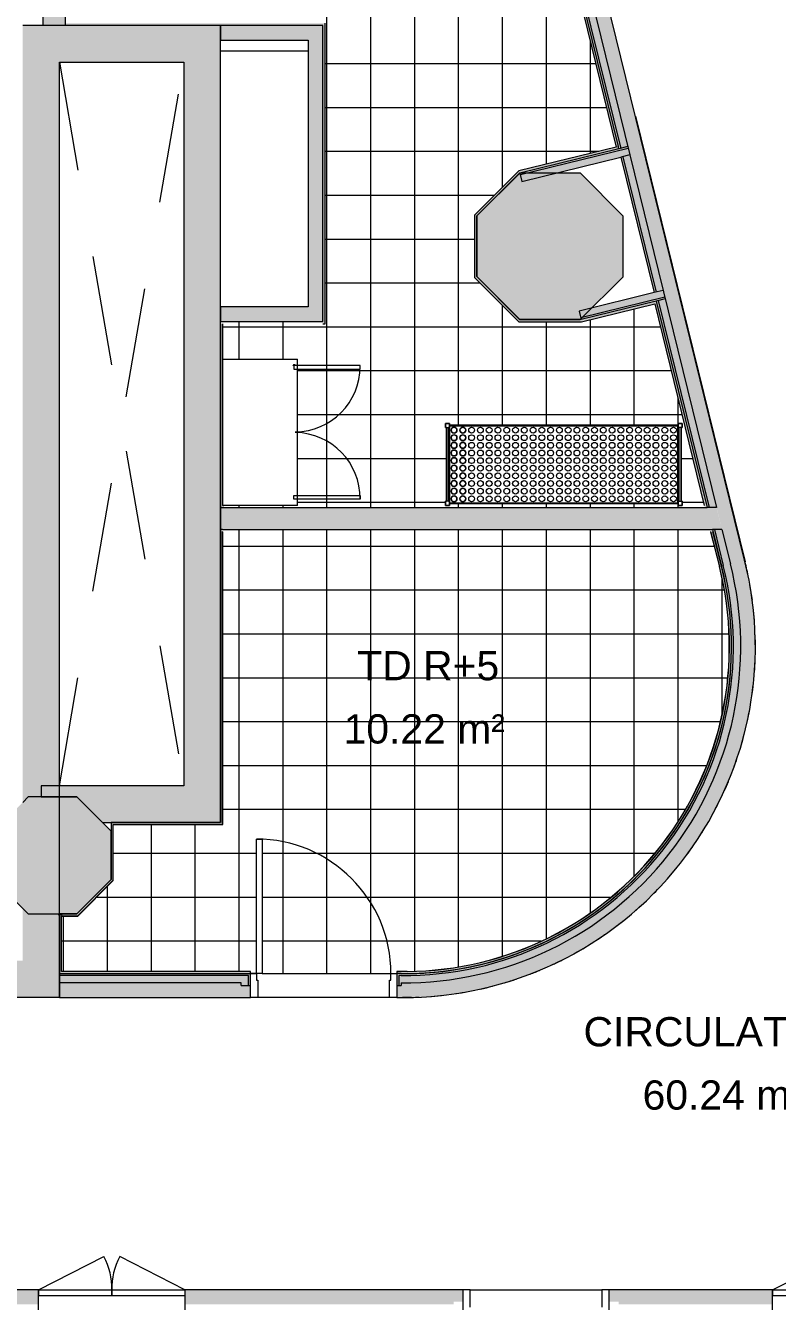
# Model space of a CAD drawing. Header units: metres. Extents: x -227.9 to -141.2, y 39.1 to 90.3.
# Drawn here: x -161.66 to -156.52, y 50.03 to 58.76 of the extents above; entities that cross this region are included whole.
import ezdxf

# ---------------------------------------------------------------- set-up
doc = ezdxf.new("R2010")
doc.units = ezdxf.units.M
doc.linetypes.add('DASHEDX2', pattern=[38.1, 25.4, -12.7])
doc.linetypes.add('JIS_02_0.7', pattern=[1.35, 0.75, -0.6])
for name, color, linetype, lineweight in [('A-AREA-IDEN', 7, 'Continuous', 9), ('A-DOOR', 7, 'Continuous', 5), ('A-FLOR', 7, 'Continuous', 5), ('A-FLOR-PATT', 7, 'Continuous', 5), ('A-WALL', 7, 'Continuous', 5), ('A-WALL-PATT', 7, 'Continuous', 13), ('I-WALL', 7, 'Continuous', 5), ('Q-SPCQ', 7, 'Continuous', 5), ('Q-SPCQ-HDLN', 7, 'DASHEDX2', 5)]:
    doc.layers.add(name, color=color, linetype=linetype, lineweight=lineweight)
doc.layers.add('A-DETL', color=94, linetype='Continuous', lineweight=5, true_color=0x00a600)
doc.layers.add('S-COLS', color=8, linetype='Continuous', lineweight=9, true_color=0x7f7f7f)
doc.styles.add('Arial_1', font='arial.ttf', dxfattribs={"height": 0.2})

msp = doc.modelspace()

# ---------------------------------------------------------------- hatches: boundary and pattern name
at = {"layer": 'A-WALL-PATT', "lineweight": 5, "true_color": 0xaaaaaa}
for points in [[(-161.6789, 52.3648), (-161.4289, 52.3648), (-161.4289, 58.7603), (-161.6789, 58.7603), (-161.6789, 52.6045)], [(-160.5774, 58.5103), (-160.5774, 58.7603), (-161.4289, 58.7603), (-161.4289, 58.5103), (-161.0491, 58.5103)], [(-160.3274, 53.3103), (-160.3274, 58.7603), (-160.5774, 58.7603), (-160.5774, 53.3103)], [(-160.3274, 53.2963), (-160.3134, 53.2963), (-160.3134, 55.3135), (-160.3274, 55.3135), (-160.3274, 53.3103)], [(-156.9173, 55.06), (-156.9038, 55.0634), (-156.9637, 55.2995), (-156.9779, 55.2985), (-156.9377, 55.1402)], [(-159.0516, 52.2764), (-158.8831, 52.2843), (-158.7157, 52.3049), (-158.5503, 52.338), (-158.3878, 52.3835), (-158.2293, 52.4411), (-158.0756, 52.5105), (-157.9275, 52.5913), (-157.7859, 52.683), (-157.6516, 52.7851), (-157.5255, 52.897), (-157.4081, 53.0182), (-157.3001, 53.1478), (-157.2023, 53.2852), (-157.1151, 53.4296), (-157.039, 53.5801), (-156.9744, 53.736), (-156.9218, 53.8962), (-156.8815, 54.06), (-156.8535, 54.2263), (-156.8382, 54.3943), (-156.8356, 54.563), (-156.8457, 54.7314), (-156.8685, 54.8985), (-156.9038, 55.0634), (-156.9173, 55.06), (-156.8823, 54.8961), (-156.8596, 54.73), (-156.8496, 54.5627), (-156.8522, 54.3951), (-156.8674, 54.2282), (-156.8952, 54.0628), (-156.9377, 53.8927), (-156.9876, 53.7408), (-157.0517, 53.586), (-157.1273, 53.4364), (-157.214, 53.2929), (-157.3112, 53.1564), (-157.4185, 53.0276), (-157.5351, 52.9072), (-157.6605, 52.7959), (-157.7939, 52.6945), (-157.9346, 52.6033), (-158.0817, 52.5231), (-158.2345, 52.4541), (-158.3921, 52.3969), (-158.5535, 52.3516), (-158.7178, 52.3187), (-158.8842, 52.2983), (-159.0516, 52.2904), (-159.0516, 52.2839)], [(-161.1351, 53.3103), (-160.5774, 53.3103), (-160.5774, 53.5603), (-161.5539, 53.5603), (-161.5539, 53.4849), (-161.3095, 53.4849)], [(-161.0754, 52.9191), (-161.0614, 52.9331), (-161.0613, 53.2963), (-161.0753, 53.2953), (-161.0753, 53.1404)], [(-160.3274, 53.2963), (-160.3274, 53.3103), (-161.0753, 53.3103), (-161.0753, 53.2963), (-161.0491, 53.2963)], [(-161.304, 52.6709), (-161.0614, 52.9133), (-161.0614, 52.9331), (-161.3238, 52.6709)], [(-161.3238, 52.6709), (-161.3098, 52.6849), (-161.4289, 52.6849), (-161.4289, 52.6709), (-161.4149, 52.6709)], [(-161.4149, 52.2764), (-161.4149, 52.6709), (-161.4289, 52.6699), (-161.4289, 52.2764)], [(-169.8391, 52.1146), (-161.4289, 52.1148), (-161.4289, 52.3648), (-169.8391, 52.3646)]]:
    msp.add_hatch(color=253, dxfattribs=at).paths.add_polyline_path(points)
h = msp.add_hatch(color=253, dxfattribs=at)
h.paths.add_polyline_path([(-159.1226, 52.2764), (-159.0516, 52.2764), (-159.0516, 52.2904), (-159.1216, 52.2904), (-159.1226, 52.2839)])
h.paths.add_polyline_path([(-160.1226, 52.2764), (-160.1236, 52.2904), (-161.4149, 52.2904), (-161.4139, 52.2764), (-160.2268, 52.2764)])
at = {"layer": 'I-WALL', "true_color": 0xaaaaaa}
h = msp.add_hatch(color=253, dxfattribs=at)
h.paths.add_polyline_path([(-161.5391, 58.7603), (-161.3891, 58.7603), (-161.3891, 58.8203), (-161.5391, 58.8203)])
h.paths.add_polyline_path([(-161.3891, 59.9203), (-161.3891, 61.3135), (-161.5391, 61.3135), (-161.5391, 59.9203), (-161.4641, 59.9203)])
h = msp.add_hatch(color=253, dxfattribs=at)
h.paths.add_polyline_path([(-157.6233, 57.9291), (-157.6088, 57.9326), (-157.8889, 59.0725), (-157.9034, 59.069), (-157.76, 58.4851)])
h.paths.add_polyline_path([(-158.1635, 60.1275), (-158.149, 60.1311), (-158.3671, 61.0188), (-158.3817, 61.0153), (-158.1711, 60.1584)])
h = msp.add_hatch(color=253, dxfattribs=at)
h.paths.add_polyline_path([(-156.9038, 55.0634), (-156.8912, 55.0666), (-156.9518, 55.3135), (-156.9652, 55.3135), (-156.9377, 55.2015)])
h.paths.add_polyline_path([(-156.9887, 55.4635), (-157.3365, 56.8792), (-157.3492, 56.8761), (-157.0021, 55.4635)])
h.paths.add_polyline_path([(-157.3632, 56.9334), (-157.3506, 56.9365), (-157.5782, 57.8628), (-157.5909, 57.8597), (-157.4845, 57.4269)])
h.paths.add_polyline_path([(-157.6049, 57.917), (-157.5923, 57.9201), (-157.8839, 59.1067), (-157.8174, 59.1231), (-157.8205, 59.1357), (-157.8996, 59.1162), (-157.6088, 57.9326)])
h.paths.add_polyline_path([(-158.1382, 60.0874), (-158.0591, 60.1068), (-158.0622, 60.1194), (-158.1287, 60.1031), (-158.3545, 61.0219), (-158.3671, 61.0188), (-158.1428, 60.1059)])
h = msp.add_hatch(color=253, dxfattribs=at)
h.paths.add_polyline_path([(-156.8912, 55.0666), (-156.8427, 55.0787), (-156.9003, 55.3135), (-156.9518, 55.3135), (-156.9377, 55.256)])
h.paths.add_polyline_path([(-156.9887, 55.4635), (-156.9372, 55.4635), (-157.2882, 56.8911), (-157.3365, 56.8792), (-157.0761, 55.8194)])
h.paths.add_polyline_path([(-157.3506, 56.9365), (-157.3021, 56.9484), (-157.5297, 57.8748), (-157.5782, 57.8628), (-157.4711, 57.4269)])
h.paths.add_polyline_path([(-157.5923, 57.9201), (-157.5438, 57.9321), (-157.8234, 59.0701), (-157.8054, 59.0745), (-157.8174, 59.1231), (-157.8839, 59.1067), (-157.7344, 58.4985)])
h.paths.add_polyline_path([(-158.1287, 60.1031), (-158.0622, 60.1194), (-158.0741, 60.168), (-158.0921, 60.1636), (-158.3059, 61.0339), (-158.3545, 61.0219), (-158.1294, 60.1059)])
h = msp.add_hatch(color=253, dxfattribs=at)
h.paths.add_polyline_path([(-156.8427, 55.0787), (-156.7456, 55.1029), (-157.7413, 59.1551), (-157.8205, 59.1357), (-157.8054, 59.0745), (-157.8234, 59.0701), (-156.893, 55.2836)])
h.paths.add_polyline_path([(-158.0591, 60.1068), (-157.9799, 60.1263), (-158.2088, 61.0577), (-158.3059, 61.0339), (-158.0921, 60.1636), (-158.0741, 60.168), (-158.0622, 60.1194)])
for points in [[(-159.6124, 58.7603), (-159.6124, 58.7753), (-161.3891, 58.7753), (-161.3891, 58.7603), (-159.6274, 58.7603)], [(-159.7274, 58.6603), (-159.6274, 58.6603), (-159.6274, 58.7603), (-160.3274, 58.7603), (-160.3274, 58.6603)], [(-159.6124, 56.7211), (-159.6124, 58.7603), (-159.6274, 58.7603), (-159.6274, 56.7211)], [(-159.6274, 56.7361), (-159.6274, 58.6603), (-159.7274, 58.6603), (-159.7274, 56.7361)], [(-158.2818, 57.7518), (-157.6052, 57.9181), (-157.6088, 57.9326), (-158.2613, 57.7723)], [(-158.2784, 57.7382), (-157.5407, 57.9194), (-157.5438, 57.9321), (-158.2815, 57.7508)], [(-158.2674, 57.6935), (-157.5297, 57.8748), (-157.5407, 57.9194), (-158.2784, 57.7382)], [(-158.576, 57.4576), (-158.2613, 57.7723), (-158.2895, 57.7654), (-158.576, 57.4788)], [(-158.576, 57.043), (-158.576, 57.4788), (-158.591, 57.4638), (-158.591, 57.058), (-158.5823, 57.0493)], [(-158.2828, 56.7499), (-158.591, 57.058), (-158.591, 57.0368), (-158.304, 56.7499)], [(-157.8659, 56.7625), (-157.2911, 56.9037), (-157.3021, 56.9484), (-157.8769, 56.8072)], [(-157.8628, 56.7499), (-157.288, 56.8911), (-157.2911, 56.9037), (-157.8659, 56.7625)], [(-159.7274, 56.7361), (-159.7274, 56.8361), (-160.3274, 56.8361), (-160.3274, 56.7361), (-159.8157, 56.7361)], [(-157.861, 56.7349), (-157.3602, 56.8579), (-157.3637, 56.8725), (-157.8628, 56.7499)], [(-157.0175, 55.4635), (-157.0021, 55.4635), (-157.3492, 56.8761), (-157.3637, 56.8725), (-157.0212, 55.4785)], [(-160.3274, 55.4635), (-160.3124, 55.4635), (-160.3124, 56.7211), (-160.3274, 56.7211), (-160.3274, 55.4785)], [(-157.861, 56.7349), (-157.8628, 56.7499), (-158.304, 56.7499), (-158.289, 56.7349)], [(-157.76, 55.3135), (-156.9003, 55.3135), (-156.9377, 55.4635), (-160.3274, 55.4635), (-160.3274, 55.3135), (-158.5823, 55.3135)], [(-159.0931, 52.1134), (-158.9245, 52.1179), (-158.7566, 52.1341), (-158.5823, 52.1641), (-158.4263, 52.2018), (-158.2655, 52.2529), (-158.1087, 52.3151), (-157.9567, 52.3882), (-157.8102, 52.4718), (-157.6699, 52.5655), (-157.5366, 52.6688), (-157.4108, 52.7812), (-157.2932, 52.9021), (-157.1844, 53.0311), (-157.085, 53.1673), (-156.9954, 53.3102), (-156.916, 53.4591), (-156.8473, 53.6131), (-156.7895, 53.7716), (-156.7431, 53.9338), (-156.7081, 54.0988), (-156.6848, 54.2659), (-156.6734, 54.4342), (-156.6737, 54.6028), (-156.6859, 54.7711), (-156.71, 54.9381), (-156.7456, 55.1029), (-156.8427, 55.0787), (-156.8073, 54.9143), (-156.784, 54.7478), (-156.773, 54.58), (-156.7743, 54.4118), (-156.7878, 54.2442), (-156.8136, 54.0781), (-156.8514, 53.9142), (-156.9011, 53.7536), (-156.9624, 53.597), (-157.035, 53.4453), (-157.1185, 53.2994), (-157.2124, 53.1599), (-157.3163, 53.0276), (-157.4295, 52.9033), (-157.5515, 52.7876), (-157.6816, 52.6811), (-157.8192, 52.5844), (-157.9635, 52.4981), (-158.1137, 52.4225), (-158.269, 52.358), (-158.4286, 52.3051), (-158.5917, 52.264), (-158.7573, 52.235), (-158.9246, 52.218), (-159.0927, 52.2134), (-159.0928, 52.1949)], [(-159.0927, 52.2134), (-158.9246, 52.218), (-158.7573, 52.235), (-158.5823, 52.2664), (-158.4286, 52.3051), (-158.269, 52.358), (-158.1137, 52.4225), (-157.9635, 52.4981), (-157.8192, 52.5844), (-157.6816, 52.6811), (-157.5515, 52.7876), (-157.4295, 52.9033), (-157.3163, 53.0276), (-157.2124, 53.1599), (-157.1185, 53.2994), (-157.035, 53.4453), (-156.9624, 53.597), (-156.9011, 53.7536), (-156.8514, 53.9142), (-156.8136, 54.0781), (-156.7878, 54.2442), (-156.7743, 54.4118), (-156.773, 54.58), (-156.784, 54.7478), (-156.8073, 54.9143), (-156.8427, 55.0787), (-156.8912, 55.0666), (-156.8566, 54.9058), (-156.8338, 54.7428), (-156.823, 54.5787), (-156.8242, 54.4142), (-156.8375, 54.2502), (-156.8627, 54.0876), (-156.8997, 53.9273), (-156.9483, 53.7702), (-157.0083, 53.617), (-157.0793, 53.4686), (-157.161, 53.3258), (-157.2528, 53.1893), (-157.3544, 53.0599), (-157.4652, 52.9383), (-157.5846, 52.8251), (-157.7119, 52.7209), (-157.8465, 52.6263), (-157.9877, 52.5418), (-158.1346, 52.4679), (-158.2866, 52.4048), (-158.4428, 52.3531), (-158.6023, 52.3129), (-158.7643, 52.2845), (-158.928, 52.2679), (-159.0925, 52.2634)], [(-159.0925, 52.2634), (-158.928, 52.2679), (-158.7643, 52.2845), (-158.6023, 52.3129), (-158.4428, 52.3531), (-158.2866, 52.4048), (-158.1346, 52.4679), (-157.9877, 52.5418), (-157.8465, 52.6263), (-157.7119, 52.7209), (-157.5846, 52.8251), (-157.4652, 52.9383), (-157.3488, 53.067), (-157.2528, 53.1893), (-157.161, 53.3258), (-157.0793, 53.4686), (-157.0083, 53.617), (-156.9483, 53.7702), (-156.8997, 53.9273), (-156.8627, 54.0876), (-156.8375, 54.2502), (-156.8242, 54.4142), (-156.823, 54.5787), (-156.8345, 54.7478), (-156.8566, 54.9058), (-156.8912, 55.0666), (-156.9038, 55.0634), (-156.8694, 54.9035), (-156.8467, 54.7415), (-156.836, 54.5783), (-156.8372, 54.4148), (-156.8504, 54.2517), (-156.8754, 54.0901), (-156.9122, 53.9307), (-156.9606, 53.7745), (-157.0202, 53.6222), (-157.0908, 53.4746), (-157.172, 53.3326), (-157.2633, 53.1969), (-157.3644, 53.0683), (-157.4745, 52.9474), (-157.5932, 52.8348), (-157.7198, 52.7313), (-157.8536, 52.6372), (-157.994, 52.5532), (-158.1401, 52.4797), (-158.2912, 52.417), (-158.4464, 52.3656), (-158.605, 52.3256), (-158.7662, 52.2973), (-158.9289, 52.2809), (-159.0924, 52.2764)], [(-156.9183, 55.0598), (-156.9173, 55.06), (-156.9377, 55.1362)], [(-159.0516, 52.2904), (-158.8842, 52.2983), (-158.7178, 52.3187), (-158.5535, 52.3516), (-158.3921, 52.3969), (-158.2345, 52.4541), (-158.0817, 52.5231), (-157.9327, 52.6045), (-157.7939, 52.6945), (-157.6605, 52.7959), (-157.5351, 52.9072), (-157.4185, 53.0276), (-157.3112, 53.1564), (-157.214, 53.2929), (-157.1273, 53.4364), (-157.0517, 53.586), (-156.9876, 53.7408), (-156.9353, 53.9001), (-156.8952, 54.0628), (-156.8674, 54.2282), (-156.8522, 54.3951), (-156.8496, 54.5627), (-156.8596, 54.73), (-156.8823, 54.8961), (-156.8833, 54.8959), (-156.8606, 54.7299), (-156.8506, 54.5627), (-156.8532, 54.3951), (-156.8684, 54.2283), (-156.8961, 54.0631), (-156.9377, 53.8959), (-156.9885, 53.7412), (-157.0526, 53.5864), (-157.1282, 53.4369), (-157.2148, 53.2935), (-157.312, 53.157), (-157.4192, 53.0282), (-157.5358, 52.9079), (-157.6611, 52.7967), (-157.7945, 52.6953), (-157.9351, 52.6042), (-158.0822, 52.524), (-158.2349, 52.455), (-158.3924, 52.3978), (-158.5537, 52.3526), (-158.718, 52.3197), (-158.8843, 52.2993), (-159.0516, 52.2914)], [(-161.0614, 52.9133), (-161.0604, 52.9143), (-161.0614, 52.9331)], [(-161.305, 52.6699), (-161.304, 52.6709), (-161.3248, 52.6699)], [(-161.4149, 52.2904), (-161.4139, 52.2914), (-161.4149, 52.6045)]]:
    msp.add_hatch(color=253, dxfattribs=at).paths.add_polyline_path(points)
h = msp.add_hatch(color=253, dxfattribs=at)
h.paths.add_polyline_path([(-159.1096, 52.1949), (-159.1096, 52.2634), (-159.0925, 52.2634), (-159.0924, 52.2764), (-159.1226, 52.2764), (-159.1226, 52.1949)])
h.paths.add_polyline_path([(-160.1356, 52.1949), (-160.1226, 52.1949), (-160.1226, 52.2764), (-161.4288, 52.2764), (-161.4288, 52.2634), (-160.1356, 52.2634), (-160.1356, 52.2325)])
h = msp.add_hatch(color=253, dxfattribs=at)
h.paths.add_polyline_path([(-159.1226, 52.2839), (-159.1216, 52.2839), (-159.1216, 52.2904), (-159.1226, 52.2914)])
h.paths.add_polyline_path([(-160.1236, 52.2839), (-160.1226, 52.2839), (-160.1226, 52.2914), (-160.1236, 52.2904)])
h = msp.add_hatch(color=253, dxfattribs=at)
h.paths.add_polyline_path([(-159.0928, 52.1949), (-159.0925, 52.2634), (-159.1096, 52.2634), (-159.1096, 52.1949)])
h.paths.add_polyline_path([(-160.1356, 52.1949), (-160.1356, 52.2634), (-161.4288, 52.2634), (-161.4288, 52.2134), (-160.1856, 52.2134), (-160.1856, 52.1949)])
h = msp.add_hatch(color=253, dxfattribs=at)
h.paths.add_polyline_path([(-160.1226, 52.1134), (-160.1226, 52.1949), (-160.1856, 52.1949), (-160.1856, 52.2134), (-161.4288, 52.2134), (-161.4288, 52.1134), (-160.2268, 52.1134)])
h.paths.add_polyline_path([(-159.0931, 52.1134), (-159.0928, 52.1949), (-159.1226, 52.1949), (-159.1226, 52.1134)])
h = msp.add_hatch(color=253, dxfattribs=at)
h.paths.add_polyline_path([(-153.9116, 50.0135), (-153.9116, 50.1135), (-154.0126, 50.1135), (-154.0126, 50.032), (-153.9496, 50.032), (-153.9496, 50.0135)])
h.paths.add_polyline_path([(-155.5541, 50.0135), (-155.0756, 50.0135), (-155.0756, 50.032), (-155.0126, 50.032), (-155.0126, 50.1135), (-155.5541, 50.1135), (-155.5541, 50.032)])
h.paths.add_polyline_path([(-158.7335, 50.0135), (-158.7335, 50.032), (-158.6705, 50.032), (-158.6705, 50.1135), (-160.5703, 50.1135), (-160.5703, 50.0135), (-158.8325, 50.0135)])
h.paths.add_polyline_path([(-157.6075, 50.0135), (-156.5541, 50.0135), (-156.5541, 50.1135), (-157.6705, 50.1135), (-157.6705, 50.032), (-157.6075, 50.032)])
h.paths.add_polyline_path([(-162.6937, 50.0135), (-161.5703, 50.0135), (-161.5703, 50.1135), (-167.2986, 50.1135), (-167.2986, 50.032), (-167.2356, 50.032), (-167.2356, 50.0135), (-162.9703, 50.0135)])
h.paths.add_polyline_path([(-168.3616, 50.0135), (-168.3616, 50.032), (-168.2986, 50.032), (-168.2986, 50.1135), (-169.8891, 50.1135), (-169.8891, 50.0135), (-168.4125, 50.0135)])
at = {"layer": 'S-COLS', "lineweight": 5, "true_color": 0x808080}
h = msp.add_hatch(color=8, dxfattribs=at)
h.paths.add_polyline_path([(-157.8695, 56.7499), (-157.576, 57.0421), (-157.5751, 57.4563), (-157.8673, 57.7499), (-158.2815, 57.7508), (-158.5751, 57.4586), (-158.576, 57.0443), (-158.2838, 56.7508)])
h.paths.add_polyline_path([(-157.9107, 56.85), (-158.2421, 56.8507), (-158.4759, 57.0855), (-158.4751, 57.4169), (-158.2403, 57.6507), (-157.9089, 57.65), (-157.6751, 57.4151), (-157.6759, 57.0837), (-157.8695, 56.8911)])
for points in [[(-157.9107, 56.85), (-157.6759, 57.0837), (-157.6751, 57.4151), (-157.9089, 57.65), (-158.2403, 57.6507), (-158.4751, 57.4169), (-158.4759, 57.0855), (-158.2421, 56.8507)], [(-161.3098, 52.6849), (-161.0754, 52.9191), (-161.0753, 53.2505), (-161.3095, 53.4849), (-161.6409, 53.485), (-161.8753, 53.2507), (-161.8754, 52.9194), (-161.6412, 52.685), (-161.4603, 52.6849)]]:
    msp.add_hatch(color=8, dxfattribs=at).paths.add_polyline_path(points)

# ---------------------------------------------------------------- linework, layer by layer
at = {"layer": 'A-DETL', "color": 7, "linetype": 'JIS_02_0.7'}
for p, q in [((-161.4289, 53.5603), (-160.5774, 58.5103)), ((-161.4289, 58.5103), (-160.5774, 53.5603)), ((-161.4378, 52.6799), (-161.4105, 52.6799))]:
    msp.add_line(p, q, dxfattribs=at)
at = {"layer": 'A-DOOR'}
for p, q in [((-160.0826, 53.1964), (-160.0426, 53.1964)), ((-160.0826, 52.2764), (-160.0826, 53.1964)), ((-160.0426, 53.1964), (-160.0426, 52.2764)), ((-160.0426, 52.2764), (-160.0826, 52.2764))]:
    msp.add_line(p, q, dxfattribs=at)
at = {"layer": 'A-DOOR', "lineweight": 9}
msp.add_line((-160.0426, 52.2764), (-160.1226, 52.2764), dxfattribs=at)
at = {"layer": 'A-DOOR', "color": 9, "true_color": 0xc0c0c0}
for p, q in [((-160.1226, 52.1134), (-160.1226, 52.2764)), ((-160.1226, 52.2764), (-160.0826, 52.2764)), ((-160.0826, 52.2764), (-160.0826, 52.2325)), ((-159.1626, 52.2764), (-159.1226, 52.2764)), ((-159.1626, 52.2325), (-159.1626, 52.2764)), ((-159.1226, 52.2764), (-159.1226, 52.1134)), ((-160.0826, 52.2325), (-160.0726, 52.2325)), ((-160.0726, 52.2325), (-160.0726, 52.1134)), ((-159.1726, 52.2325), (-159.1626, 52.2325)), ((-159.1726, 52.1134), (-159.1726, 52.2325)), ((-160.0726, 52.1134), (-160.1226, 52.1134)), ((-159.1226, 52.1134), (-159.1726, 52.1134)), ((-161.5703, 50.1135), (-161.1248, 50.3405)), ((-160.5703, 50.1135), (-161.0158, 50.3405)), ((-156.5541, 50.1135), (-156.1086, 50.3405)), ((-158.6205, 50.1135), (-158.6705, 50.1135)), ((-158.6705, 50.1135), (-158.6705, 49.9505)), ((-158.6205, 49.9944), (-158.6205, 50.1135)), ((-157.6705, 50.1135), (-157.7205, 50.1135)), ((-157.7205, 50.1135), (-157.7205, 49.9944)), ((-157.6705, 49.9505), (-157.6705, 50.1135))]:
    msp.add_line(p, q, dxfattribs=at)
at = {"layer": 'A-DOOR', "color": 9, "lineweight": 9, "true_color": 0xc0c0c0}
for p, q in [((-161.5683, 50.1135), (-161.0713, 50.1135)), ((-161.5683, 50.0735), (-161.5683, 50.1135)), ((-161.0713, 50.1135), (-161.0713, 50.0735)), ((-161.0693, 50.1135), (-160.5723, 50.1135)), ((-161.0693, 50.0735), (-161.0693, 50.1135)), ((-160.5723, 50.1135), (-160.5723, 50.0735)), ((-156.5521, 50.1135), (-156.0551, 50.1135)), ((-156.5521, 50.0735), (-156.5521, 50.1135)), ((-161.0713, 50.0735), (-161.5683, 50.0735)), ((-160.5723, 50.0735), (-161.0693, 50.0735)), ((-156.0551, 50.0735), (-156.5521, 50.0735))]:
    msp.add_line(p, q, dxfattribs=at)
at = {"layer": 'A-DOOR'}
msp.add_arc((-160.0826, 52.2764), 0.92, 0, 90, dxfattribs=at)
at = {"layer": 'A-DOOR', "color": 9, "true_color": 0xc0c0c0}
for centre, start, end in [((-161.5247, 50.1245), 358.62051, 28.37949), ((-160.6159, 50.1245), 151.62051, 181.37949)]:
    msp.add_arc(centre, 0.4546, start, end, dxfattribs=at)
at = {"layer": 'A-FLOR', "lineweight": 9}
msp.add_line((-160.3274, 58.5861), (-159.7274, 58.5861), dxfattribs=at)
at = {"layer": 'A-FLOR'}
for p, q in [((-157.4921, 58.1407), (-156.7427, 55.0922)), ((-160.3124, 55.4636), (-157.0176, 55.4636)), ((-161.4288, 52.1137), (-169.7891, 52.1137)), ((-159.1726, 52.1137), (-160.0727, 52.1137)), ((-159.0218, 52.1137), (-159.0833, 52.1137))]:
    msp.add_line(p, q, dxfattribs=at)
for centre, radius, start, end in [((-159.0728, 54.514), 2.4009, 11.29375, 13.93579), ((-159.0728, 54.514), 2.4009, 7.58046, 10.07557), ((-159.0728, 54.514), 2.4009, 3.73979, 5.98622), ((-159.0728, 54.514), 2.4009, 359.82511, 1.89746), ((-159.0728, 54.514), 2.4009, 355.86339, 357.80942), ((-159.0728, 54.514), 2.4009, 351.86973, 353.72227), ((-159.0728, 54.514), 2.4009, 347.85326, 349.63616), ((-159.0728, 54.514), 2.4009, 343.81987, 345.55126), ((-159.0728, 54.514), 2.4009, 339.77351, 341.46773), ((-159.0728, 54.514), 2.4009, 335.71697, 337.38575), ((-159.0728, 54.514), 2.4009, 331.65226, 333.3055), ((-159.0728, 54.514), 2.4009, 327.5809, 329.22719), ((-159.0728, 54.514), 2.4009, 323.50406, 325.151), ((-159.0728, 54.514), 2.4009, 319.42266, 321.07715), ((-159.0728, 54.514), 2.4009, 315.33743, 317.00587), ((-159.0728, 54.514), 2.4009, 311.24899, 312.93738), ((-159.0728, 54.514), 2.4009, 307.15785, 308.87193), ((-159.0728, 54.514), 2.4009, 303.06445, 304.80981), ((-159.071, 54.5125), 2.2361, 294.06652, 294.64139), ((-159.0728, 54.514), 2.4009, 298.96917, 300.75129), ((-159.071, 54.5125), 2.2361, 285.04522, 286.31024), ((-159.071, 54.5125), 2.2361, 289.55374, 290.47467), ((-159.0728, 54.514), 2.4009, 294.87235, 296.69669), ((-159.071, 54.5125), 2.2361, 272.16732, 273.82975), ((-159.071, 54.5125), 2.2361, 276.32141, 277.98788), ((-159.071, 54.5125), 2.2361, 280.5418, 282.148), ((-159.0728, 54.514), 2.4009, 290.77427, 292.64636), ((-159.0728, 54.514), 2.4009, 282.57539, 284.56007), ((-159.0728, 54.514), 2.4009, 286.6752, 288.60067), ((-159.0728, 54.514), 2.4009, 271.21774, 272.47391), ((-159.0728, 54.514), 2.4009, 274.37439, 276.49609), ((-159.0728, 54.514), 2.4009, 278.47505, 280.52503)]:
    msp.add_arc(centre, radius, start, end, dxfattribs=at)
at = {"layer": 'A-FLOR-PATT', "color": 9, "linetype": 'Continuous', "true_color": 0xc0c0c0}
for p, q in [((-159.6, 55.4636), (-159.6, 61.7419)), ((-159.3, 55.4636), (-159.3, 61.6551)), ((-158.7, 56.0235), (-158.7, 59.8669)), ((-158.4, 57.6548), (-158.4, 59.9407)), ((-158.1, 57.8119), (-158.1, 59.9412)), ((-159, 55.4636), (-159, 59.7932)), ((-157.8, 57.8856), (-157.8, 58.648)), ((-159.6124, 58.5), (-157.7636, 58.5)), ((-159.6124, 58.2), (-157.6899, 58.2)), ((-159.6124, 57.9), (-157.7416, 57.9)), ((-159.6124, 57.6), (-158.4548, 57.6)), ((-159.6124, 57.3), (-158.591, 57.3)), ((-159.6124, 57), (-158.5542, 57)), ((-158.4, 56.0235), (-158.4, 56.8458)), ((-157.5, 56.0235), (-157.5, 56.8237)), ((-160.2, 56.4785), (-160.2, 56.7361)), ((-159.9, 56.4785), (-159.9, 56.7361)), ((-158.1, 56.0235), (-158.1, 56.7349)), ((-157.8, 56.0235), (-157.8, 56.7504)), ((-160.3124, 56.7), (-157.3213, 56.7)), ((-159.8019, 56.4), (-157.2476, 56.4)), ((-157.2, 56.0385), (-157.2, 56.2061)), ((-159.8019, 56.1), (-157.1739, 56.1)), ((-157.2, 55.507), (-157.2, 56.01)), ((-159.8019, 55.8), (-158.7837, 55.8)), ((-158.7687, 55.8), (-158.7625, 55.8)), ((-157.201, 55.8), (-157.1942, 55.8)), ((-157.1792, 55.8), (-157.1002, 55.8)), ((-159.8019, 55.5), (-158.79, 55.5)), ((-157.201, 55.5), (-157.2005, 55.5)), ((-157.173, 55.5), (-157.0265, 55.5)), ((-160.2, 55.4636), (-160.2, 55.4785)), ((-159.9, 55.4636), (-159.9, 55.4785)), ((-158.7, 55.4636), (-158.7, 55.4935)), ((-158.4, 55.4636), (-158.4, 55.4935)), ((-158.1, 55.4636), (-158.1, 55.4935)), ((-157.8, 55.4636), (-157.8, 55.4935)), ((-157.5, 55.4636), (-157.5, 55.4935)), ((-157.2, 55.4636), (-157.2, 55.4785)), ((-160.2, 52.2905), (-160.2, 55.3128)), ((-159.9, 52.2764), (-159.9, 55.3129)), ((-159.6, 52.2764), (-159.6, 55.3129)), ((-159.3, 52.2764), (-159.3, 55.313)), ((-159, 52.2938), (-159, 55.3131)), ((-158.7, 52.3233), (-158.7, 55.3131)), ((-158.4, 52.3957), (-158.4, 55.3132)), ((-158.1, 52.516), (-158.1, 55.3133)), ((-157.8, 52.6918), (-157.8, 55.3133)), ((-157.5, 52.9449), (-157.5, 55.3134)), ((-157.2, 53.3182), (-157.2, 55.3135)), ((-160.3134, 55.2), (-156.9533, 55.2)), ((-160.3134, 54.9), (-156.8846, 54.9)), ((-156.9, 54.0514), (-156.9, 54.9736)), ((-160.3134, 54.6), (-156.8531, 54.6)), ((-160.3134, 54.3), (-156.8619, 54.3)), ((-160.3134, 54), (-156.9123, 54)), ((-160.3134, 53.7), (-157.0063, 53.7)), ((-160.3134, 53.4), (-157.151, 53.4)), ((-160.8, 52.2909), (-160.8, 53.2953)), ((-160.5, 52.2907), (-160.5, 53.2953)), ((-161.0608, 53.1), (-160.0826, 53.1)), ((-160.0426, 53.1), (-157.3596, 53.1)), ((-157.5, 52.9233), (-157.5, 52.9233)), ((-161.174, 52.8), (-160.0826, 52.8)), ((-161.1, 52.2912), (-161.1, 52.8735)), ((-160.0426, 52.8), (-157.6583, 52.8)), ((-161.4, 52.2914), (-161.4, 52.6699)), ((-161.4139, 52.5), (-160.0826, 52.5)), ((-160.0426, 52.5), (-158.1353, 52.5))]:
    msp.add_line(p, q, dxfattribs=at)
at = {"layer": 'A-WALL'}
for p, q in [((-157.8839, 59.1067), (-157.5923, 57.9201)), ((-157.8889, 59.0725), (-157.6088, 57.9326)), ((-157.8234, 59.0701), (-156.9372, 55.4635)), ((-161.5391, 58.7603), (-161.5391, 58.8203)), ((-161.3891, 58.8203), (-161.3891, 58.7603)), ((-157.5407, 57.9194), (-158.2784, 57.7382)), ((-157.5438, 57.9321), (-157.6049, 57.917)), ((-157.5297, 57.8748), (-157.5909, 57.8597)), ((-157.5782, 57.8628), (-157.3506, 56.9365)), ((-157.8659, 56.7625), (-157.2911, 56.9037)), ((-157.3021, 56.9484), (-157.3632, 56.9334)), ((-157.288, 56.8911), (-157.3492, 56.8761)), ((-157.3492, 56.8761), (-157.0021, 55.4635)), ((-157.3365, 56.8792), (-156.9887, 55.4635)), ((-156.9372, 55.4635), (-157.0021, 55.4635)), ((-160.3134, 55.3135), (-160.3274, 55.3135)), ((-160.3134, 53.2953), (-160.3134, 55.2995)), ((-160.3124, 55.3135), (-160.2997, 55.3135)), ((-156.9781, 55.2995), (-156.9173, 55.06)), ((-156.9003, 55.3135), (-156.9652, 55.3135)), ((-156.9518, 55.3135), (-156.8912, 55.0666)), ((-156.9003, 55.3135), (-156.8427, 55.0787)), ((-161.0614, 52.9119), (-161.0613, 53.2963)), ((-161.0613, 53.2963), (-160.3124, 53.2963)), ((-161.305, 52.6699), (-161.0604, 52.9143)), ((-161.4149, 52.6709), (-161.3026, 52.6709)), ((-161.4149, 52.2904), (-161.4149, 52.6709)), ((-160.1236, 52.2904), (-161.4149, 52.2904)), ((-161.4139, 52.2764), (-160.1226, 52.2764)), ((-160.1236, 52.2839), (-160.1236, 52.2904)), ((-160.1236, 52.2839), (-160.1226, 52.2839)), ((-159.1226, 52.2839), (-159.1216, 52.2839)), ((-159.0924, 52.2764), (-159.1226, 52.2764)), ((-159.1216, 52.2904), (-159.1216, 52.2839)), ((-159.0516, 52.2904), (-159.1216, 52.2904)), ((-160.1356, 52.2634), (-161.4288, 52.2634)), ((-160.1856, 52.2134), (-161.4288, 52.2134)), ((-160.1856, 52.1949), (-160.1856, 52.2134)), ((-160.1856, 52.1949), (-160.1226, 52.1949)), ((-160.1356, 52.1949), (-160.1356, 52.2634)), ((-159.1226, 52.1949), (-159.0928, 52.1949)), ((-159.1096, 52.2634), (-159.1096, 52.1949)), ((-159.0925, 52.2634), (-159.1096, 52.2634)), ((-159.0927, 52.2134), (-159.0928, 52.1949))]:
    msp.add_line(p, q, dxfattribs=at)
at = {"layer": 'A-WALL', "lineweight": 15}
for p, q in [((-161.4289, 58.7603), (-161.6789, 58.7603)), ((-160.5774, 58.7603), (-161.4289, 58.7603)), ((-160.3274, 58.7603), (-160.5774, 58.7603)), ((-160.3274, 53.3103), (-160.3274, 58.7603)), ((-161.4289, 52.3648), (-161.4289, 58.5103)), ((-161.4289, 58.5103), (-160.5774, 58.5103)), ((-160.5774, 58.5103), (-160.5774, 53.5603)), ((-160.5774, 53.5603), (-161.5539, 53.5603)), ((-161.5539, 53.5603), (-161.5539, 53.4849)), ((-161.1351, 53.3103), (-160.5774, 53.3103)), ((-160.5774, 53.3103), (-160.3274, 53.3103)), ((-161.4289, 52.1148), (-161.4289, 52.3648)), ((-169.8391, 52.1146), (-161.4289, 52.1148))]:
    msp.add_line(p, q, dxfattribs=at)
at = {"layer": 'A-WALL', "lineweight": 9}
for p, q in [((-161.5539, 53.4849), (-161.3095, 53.4849)), ((-161.3095, 53.4849), (-161.1351, 53.3103))]:
    msp.add_line(p, q, dxfattribs=at)
at = {"layer": 'A-WALL'}
for radius, start, end in [(2.2999, 269.48439, 14.23264), (2.2499, 269.47864, 14.23741), (2.2229, 270.52454, 14.23855)]:
    msp.add_arc((-159.072, 54.5132), radius, start, end, dxfattribs=at)
at = {"layer": 'I-WALL', "lineweight": 13}
for p, q in [((-156.7456, 55.1029), (-157.7413, 59.1551)), ((-157.9034, 59.069), (-157.6233, 57.9291)), ((-159.6274, 58.7603), (-161.5391, 58.7603)), ((-160.3274, 58.7603), (-160.3274, 58.6603)), ((-159.6274, 56.7361), (-159.6274, 58.7603)), ((-159.6124, 56.7211), (-159.6124, 58.7753)), ((-160.3274, 58.6603), (-159.7274, 58.6603)), ((-159.7274, 58.6603), (-159.7274, 56.8361)), ((-157.6233, 57.9291), (-158.2895, 57.7654)), ((-158.2818, 57.7518), (-157.6052, 57.9181)), ((-157.6049, 57.917), (-158.2815, 57.7508)), ((-158.2674, 57.6935), (-157.5909, 57.8597)), ((-157.6049, 57.917), (-157.6088, 57.9326)), ((-157.5909, 57.8597), (-157.3632, 56.9334)), ((-158.2895, 57.7654), (-158.591, 57.4638)), ((-158.576, 57.4576), (-158.2818, 57.7518)), ((-158.2815, 57.7508), (-158.2674, 57.6935)), ((-158.591, 57.4638), (-158.591, 57.0368)), ((-158.576, 57.043), (-158.576, 57.4576)), ((-158.591, 57.0368), (-158.289, 56.7349)), ((-158.2828, 56.7499), (-158.576, 57.043)), ((-157.3632, 56.9334), (-157.8769, 56.8072)), ((-159.7274, 56.8361), (-160.3274, 56.8361)), ((-160.3274, 56.8361), (-160.3274, 56.7361)), ((-157.3492, 56.8761), (-157.8628, 56.7499)), ((-157.861, 56.7349), (-157.3602, 56.8579)), ((-157.3602, 56.8579), (-157.0212, 55.4785)), ((-160.3274, 56.7361), (-159.6274, 56.7361)), ((-160.3274, 56.7211), (-160.3274, 55.4635)), ((-160.3124, 56.4785), (-160.3124, 56.7211)), ((-159.6274, 56.7211), (-159.6124, 56.7211)), ((-158.289, 56.7349), (-157.861, 56.7349)), ((-157.8628, 56.7499), (-158.2828, 56.7499)), ((-157.8769, 56.8072), (-157.8628, 56.7499)), ((-160.3274, 55.4635), (-160.3274, 53.3103)), ((-160.3274, 55.4635), (-157.0021, 55.4635)), ((-160.3124, 53.2953), (-160.3124, 55.2985)), ((-160.2997, 55.3135), (-156.9652, 55.3135)), ((-156.9789, 55.2985), (-156.9183, 55.0598)), ((-156.9652, 55.3135), (-156.9038, 55.0634)), ((-156.9038, 55.0634), (-156.9634, 55.2985)), ((-161.0753, 53.3103), (-161.0754, 52.9191)), ((-160.3274, 53.3103), (-161.0753, 53.3103)), ((-161.0604, 52.9129), (-161.0603, 53.2953)), ((-161.0603, 53.2953), (-160.3124, 53.2953)), ((-161.0754, 52.9191), (-161.3098, 52.6849)), ((-161.3036, 52.6699), (-161.0604, 52.9129)), ((-161.3098, 52.6849), (-161.4289, 52.6849)), ((-161.4289, 52.6849), (-161.4289, 52.2764)), ((-161.4139, 52.6699), (-161.3036, 52.6699)), ((-161.4139, 52.2914), (-161.4139, 52.6699)), ((-161.4289, 52.2764), (-161.4139, 52.2764)), ((-161.4288, 52.2764), (-161.4288, 52.1134)), ((-160.1226, 52.2914), (-161.4139, 52.2914)), ((-160.1226, 52.2764), (-160.1226, 52.2914)), ((-159.0516, 52.2914), (-159.1226, 52.2914)), ((-159.1226, 52.2914), (-159.1226, 52.2764)), ((-159.0924, 52.2764), (-159.0516, 52.2764)), ((-161.4288, 52.1134), (-160.1226, 52.1134)), ((-159.1226, 52.1134), (-159.0931, 52.1134)), ((-161.5703, 50.1135), (-167.2986, 50.1135)), ((-161.5703, 49.9505), (-161.5703, 50.1135)), ((-158.6705, 50.1135), (-160.5703, 50.1135)), ((-160.5703, 50.1135), (-160.5703, 49.9505)), ((-156.5541, 50.1135), (-157.6705, 50.1135)), ((-156.5541, 49.9505), (-156.5541, 50.1135))]:
    msp.add_line(p, q, dxfattribs=at)
at = {"layer": 'I-WALL'}
for p, q in [((-160.0426, 52.2764), (-159.1626, 52.2764)), ((-159.1726, 52.1134), (-160.0726, 52.1134)), ((-161.5703, 50.1135), (-161.5683, 50.1135)), ((-161.0713, 50.1135), (-161.0693, 50.1135)), ((-160.5723, 50.1135), (-160.5703, 50.1135)), ((-158.6205, 50.1135), (-157.7205, 50.1135)), ((-156.5541, 50.1135), (-156.5521, 50.1135))]:
    msp.add_line(p, q, dxfattribs=at)
at = {"layer": 'I-WALL', "lineweight": 13}
for radius, start, end in [(2.3999, 269.49518, 14.2237), (2.2369, 269.47711, 14.23869), (2.2369, 270.52289, 14.23855), (2.2219, 270.52466, 14.23855)]:
    msp.add_arc((-159.072, 54.5132), radius, start, end, dxfattribs=at)
at = {"layer": 'Q-SPCQ', "color": 9, "lineweight": 9, "true_color": 0xc0c0c0}
for p, q in [((-160.3124, 56.4785), (-159.8019, 56.4785)), ((-160.3124, 55.4785), (-160.3124, 56.4785)), ((-159.8019, 55.4785), (-159.8019, 56.4785)), ((-158.79, 56.0385), (-158.7625, 56.0385)), ((-158.79, 56.01), (-158.79, 56.0385)), ((-158.7625, 56.0385), (-158.79, 56.0385)), ((-158.79, 56.0385), (-158.79, 56.01)), ((-158.7625, 56.0385), (-158.7625, 56.01)), ((-158.7625, 56.01), (-158.7625, 56.0385)), ((-157.201, 56.0235), (-158.7625, 56.0235)), ((-158.7625, 56.0235), (-157.201, 56.0235)), ((-158.762, 56.0285), (-157.201, 56.0285)), ((-158.762, 56.0235), (-158.762, 56.0285)), ((-158.762, 56.0285), (-157.201, 56.0285)), ((-158.762, 56.0235), (-158.762, 56.0285)), ((-158.762, 56.0285), (-157.201, 56.0285)), ((-158.762, 56.0235), (-158.762, 56.0285)), ((-158.762, 56.0285), (-157.201, 56.0285)), ((-158.762, 56.0235), (-158.762, 56.0285)), ((-157.201, 56.0285), (-157.201, 56.0235)), ((-157.201, 56.0285), (-157.201, 56.0235)), ((-157.201, 56.0285), (-157.201, 56.0235)), ((-157.201, 56.0285), (-157.201, 56.0235)), ((-157.201, 55.4935), (-157.201, 56.0235)), ((-157.201, 56.0235), (-157.201, 55.4935)), ((-157.173, 56.0385), (-157.2005, 56.0385)), ((-157.2005, 56.0385), (-157.2005, 56.01)), ((-157.2005, 56.01), (-157.2005, 56.0385)), ((-157.2005, 56.0385), (-157.173, 56.0385)), ((-157.173, 56.01), (-157.173, 56.0385)), ((-157.173, 56.0385), (-157.173, 56.01)), ((-158.7837, 56.01), (-158.79, 56.01)), ((-158.79, 56.01), (-158.7625, 56.01)), ((-158.7837, 55.507), (-158.7837, 56.01)), ((-158.7837, 56.01), (-158.7837, 55.507)), ((-158.7687, 56.01), (-158.7687, 55.507)), ((-158.7625, 56.01), (-158.7687, 56.01)), ((-158.7687, 55.507), (-158.7687, 56.01)), ((-158.7625, 56.01), (-158.7625, 55.507)), ((-158.7625, 55.507), (-158.7625, 56.01)), ((-157.2005, 56.01), (-157.1942, 56.01)), ((-157.173, 56.01), (-157.2005, 56.01)), ((-157.1942, 56.01), (-157.1942, 55.507)), ((-157.1942, 55.507), (-157.1942, 56.01)), ((-157.1792, 55.507), (-157.1792, 56.01)), ((-157.1792, 56.01), (-157.173, 56.01)), ((-157.1792, 56.01), (-157.1792, 55.507)), ((-158.79, 55.507), (-158.7837, 55.507)), ((-158.79, 55.4785), (-158.79, 55.507)), ((-158.7625, 55.507), (-158.79, 55.507)), ((-158.79, 55.507), (-158.79, 55.4785)), ((-158.7687, 55.507), (-158.7625, 55.507)), ((-158.7625, 55.507), (-158.7625, 55.4785)), ((-158.7625, 55.4785), (-158.7625, 55.507)), ((-157.1942, 55.507), (-157.2005, 55.507)), ((-157.2005, 55.507), (-157.2005, 55.4785)), ((-157.2005, 55.4785), (-157.2005, 55.507)), ((-157.2005, 55.507), (-157.173, 55.507)), ((-157.173, 55.507), (-157.1792, 55.507)), ((-157.173, 55.4785), (-157.173, 55.507)), ((-157.173, 55.507), (-157.173, 55.4785)), ((-159.8019, 55.4785), (-160.3124, 55.4785)), ((-158.7625, 55.4785), (-158.79, 55.4785)), ((-158.79, 55.4785), (-158.7625, 55.4785)), ((-158.7625, 55.4935), (-157.201, 55.4935)), ((-157.201, 55.4935), (-158.7625, 55.4935)), ((-158.762, 55.4885), (-158.762, 55.4935)), ((-158.762, 55.4885), (-158.762, 55.4935)), ((-158.762, 55.4885), (-158.762, 55.4935)), ((-158.762, 55.4885), (-158.762, 55.4935)), ((-157.201, 55.4885), (-158.762, 55.4885)), ((-157.201, 55.4885), (-158.762, 55.4885)), ((-157.201, 55.4885), (-158.762, 55.4885)), ((-157.201, 55.4885), (-158.762, 55.4885)), ((-157.201, 55.4935), (-157.201, 55.4885)), ((-157.201, 55.4935), (-157.201, 55.4885)), ((-157.201, 55.4935), (-157.201, 55.4885)), ((-157.201, 55.4935), (-157.201, 55.4885)), ((-157.2005, 55.4785), (-157.173, 55.4785)), ((-157.173, 55.4785), (-157.2005, 55.4785))]:
    msp.add_line(p, q, dxfattribs=at)
for centre in [(-158.7315, 55.9935), (-158.7315, 55.9413), (-158.6715, 55.9935), (-158.6715, 55.9413), (-158.6115, 55.9935), (-158.6115, 55.9413), (-158.5515, 55.9935), (-158.5515, 55.9413), (-158.4915, 55.9935), (-158.4915, 55.9413), (-158.4315, 55.9935), (-158.4315, 55.9413), (-158.3715, 55.9935), (-158.3715, 55.9413), (-158.3115, 55.9935), (-158.3115, 55.9413), (-158.2515, 55.9935), (-158.2515, 55.9413), (-158.1915, 55.9935), (-158.1915, 55.9413), (-158.1315, 55.9935), (-158.1315, 55.9413), (-158.0715, 55.9935), (-158.0715, 55.9413), (-158.0115, 55.9935), (-158.0115, 55.9413), (-157.9515, 55.9935), (-157.9515, 55.9413), (-157.8915, 55.9935), (-157.8915, 55.9413), (-157.8315, 55.9935), (-157.8315, 55.9413), (-157.7715, 55.9935), (-157.7715, 55.9413), (-157.7115, 55.9935), (-157.7115, 55.9413), (-157.6515, 55.9935), (-157.6515, 55.9413), (-157.5915, 55.9935), (-157.5915, 55.9413), (-157.5315, 55.9935), (-157.5315, 55.9413), (-157.4715, 55.9935), (-157.4715, 55.9413), (-157.4115, 55.9935), (-157.4115, 55.9413), (-157.3515, 55.9935), (-157.3515, 55.9413), (-157.2915, 55.9935), (-157.2915, 55.9413), (-157.2315, 55.9935), (-157.2315, 55.9413), (-158.7315, 55.8891), (-158.7315, 55.8369), (-158.6715, 55.8891), (-158.6715, 55.8369), (-158.6115, 55.8891), (-158.6115, 55.8369), (-158.5515, 55.8891), (-158.5515, 55.8369), (-158.4915, 55.8891), (-158.4915, 55.8369), (-158.4315, 55.8891), (-158.4315, 55.8369), (-158.3715, 55.8891), (-158.3715, 55.8369), (-158.3115, 55.8891), (-158.3115, 55.8369), (-158.2515, 55.8891), (-158.2515, 55.8369), (-158.1915, 55.8891), (-158.1915, 55.8369), (-158.1315, 55.8891), (-158.1315, 55.8369), (-158.0715, 55.8891), (-158.0715, 55.8369), (-158.0115, 55.8891), (-158.0115, 55.8369), (-157.9515, 55.8891), (-157.9515, 55.8369), (-157.8915, 55.8891), (-157.8915, 55.8369), (-157.8315, 55.8891), (-157.8315, 55.8369), (-157.7715, 55.8891), (-157.7715, 55.8369), (-157.7115, 55.8891), (-157.7115, 55.8369), (-157.6515, 55.8891), (-157.6515, 55.8369), (-157.5915, 55.8891), (-157.5915, 55.8369), (-157.5315, 55.8891), (-157.5315, 55.8369), (-157.4715, 55.8891), (-157.4715, 55.8369), (-157.4115, 55.8891), (-157.4115, 55.8369), (-157.3515, 55.8891), (-157.3515, 55.8369), (-157.2915, 55.8891), (-157.2915, 55.8369), (-157.2315, 55.8891), (-157.2315, 55.8369), (-158.7315, 55.7846), (-158.6715, 55.7846), (-158.6115, 55.7846), (-158.5515, 55.7846), (-158.4915, 55.7846), (-158.4315, 55.7846), (-158.3715, 55.7846), (-158.3115, 55.7846), (-158.2515, 55.7846), (-158.1915, 55.7846), (-158.1315, 55.7846), (-158.0715, 55.7846), (-158.0115, 55.7846), (-157.9515, 55.7846), (-157.8915, 55.7846), (-157.8315, 55.7846), (-157.7715, 55.7846), (-157.7115, 55.7846), (-157.6515, 55.7846), (-157.5915, 55.7846), (-157.5315, 55.7846), (-157.4715, 55.7846), (-157.4115, 55.7846), (-157.3515, 55.7846), (-157.2915, 55.7846), (-157.2315, 55.7846), (-158.7315, 55.7324), (-158.7315, 55.6802), (-158.6715, 55.7324), (-158.6715, 55.6802), (-158.6115, 55.7324), (-158.6115, 55.6802), (-158.5515, 55.7324), (-158.5515, 55.6802), (-158.4915, 55.7324), (-158.4915, 55.6802), (-158.4315, 55.7324), (-158.4315, 55.6802), (-158.3715, 55.7324), (-158.3715, 55.6802), (-158.3115, 55.7324), (-158.3115, 55.6802), (-158.2515, 55.7324), (-158.2515, 55.6802), (-158.1915, 55.7324), (-158.1915, 55.6802), (-158.1315, 55.7324), (-158.1315, 55.6802), (-158.0715, 55.7324), (-158.0715, 55.6802), (-158.0115, 55.7324), (-158.0115, 55.6802), (-157.9515, 55.7324), (-157.9515, 55.6802), (-157.8915, 55.7324), (-157.8915, 55.6802), (-157.8315, 55.7324), (-157.8315, 55.6802), (-157.7715, 55.7324), (-157.7715, 55.6802), (-157.7115, 55.7324), (-157.7115, 55.6802), (-157.6515, 55.7324), (-157.6515, 55.6802), (-157.5915, 55.7324), (-157.5915, 55.6802), (-157.5315, 55.7324), (-157.5315, 55.6802), (-157.4715, 55.7324), (-157.4715, 55.6802), (-157.4115, 55.7324), (-157.4115, 55.6802), (-157.3515, 55.7324), (-157.3515, 55.6802), (-157.2915, 55.7324), (-157.2915, 55.6802), (-157.2315, 55.7324), (-157.2315, 55.6802), (-158.7315, 55.628), (-158.7315, 55.5757), (-158.6715, 55.628), (-158.6715, 55.5757), (-158.6115, 55.628), (-158.6115, 55.5757), (-158.5515, 55.628), (-158.5515, 55.5757), (-158.4915, 55.628), (-158.4915, 55.5757), (-158.4315, 55.628), (-158.4315, 55.5757), (-158.3715, 55.628), (-158.3715, 55.5757), (-158.3115, 55.628), (-158.3115, 55.5757), (-158.2515, 55.628), (-158.2515, 55.5757), (-158.1915, 55.628), (-158.1915, 55.5757), (-158.1315, 55.628), (-158.1315, 55.5757), (-158.0715, 55.628), (-158.0715, 55.5757), (-158.0115, 55.628), (-158.0115, 55.5757), (-157.9515, 55.628), (-157.9515, 55.5757), (-157.8915, 55.628), (-157.8915, 55.5757), (-157.8315, 55.628), (-157.8315, 55.5757), (-157.7715, 55.628), (-157.7715, 55.5757), (-157.7115, 55.628), (-157.7115, 55.5757), (-157.6515, 55.628), (-157.6515, 55.5757), (-157.5915, 55.628), (-157.5915, 55.5757), (-157.5315, 55.628), (-157.5315, 55.5757), (-157.4715, 55.628), (-157.4715, 55.5757), (-157.4115, 55.628), (-157.4115, 55.5757), (-157.3515, 55.628), (-157.3515, 55.5757), (-157.2915, 55.628), (-157.2915, 55.5757), (-157.2315, 55.628), (-157.2315, 55.5757), (-158.7315, 55.5235), (-158.6715, 55.5235), (-158.6115, 55.5235), (-158.5515, 55.5235), (-158.4915, 55.5235), (-158.4315, 55.5235), (-158.3715, 55.5235), (-158.3115, 55.5235), (-158.2515, 55.5235), (-158.1915, 55.5235), (-158.1315, 55.5235), (-158.0715, 55.5235), (-158.0115, 55.5235), (-157.9515, 55.5235), (-157.8915, 55.5235), (-157.8315, 55.5235), (-157.7715, 55.5235), (-157.7115, 55.5235), (-157.6515, 55.5235), (-157.5915, 55.5235), (-157.5315, 55.5235), (-157.4715, 55.5235), (-157.4115, 55.5235), (-157.3515, 55.5235), (-157.2915, 55.5235), (-157.2315, 55.5235)]:
    msp.add_circle(centre, 0.02, dxfattribs=at)
for centre, radius, start, end in [((-159.8224, 56.4295), 0.0109, 56.44048, 180), ((-158.7315, 55.9935), 0.02, 90, 270), ((-158.7315, 55.9935), 0.02, 90, 270), ((-158.7315, 55.9413), 0.02, 90, 270), ((-158.7315, 55.9413), 0.02, 90, 270), ((-158.7315, 55.9935), 0.02, 270, 90), ((-158.7315, 55.9935), 0.02, 270, 90), ((-158.7315, 55.9413), 0.02, 270, 90), ((-158.7315, 55.9413), 0.02, 270, 90), ((-158.6715, 55.9935), 0.02, 90, 270), ((-158.6715, 55.9935), 0.02, 90, 270), ((-158.6715, 55.9413), 0.02, 90, 270), ((-158.6715, 55.9413), 0.02, 90, 270), ((-158.6715, 55.9935), 0.02, 270, 90), ((-158.6715, 55.9935), 0.02, 270, 90), ((-158.6715, 55.9413), 0.02, 270, 90), ((-158.6715, 55.9413), 0.02, 270, 90), ((-158.7315, 55.8891), 0.02, 90, 270), ((-158.7315, 55.8891), 0.02, 90, 270), ((-158.7315, 55.8369), 0.02, 90, 270), ((-158.7315, 55.8369), 0.02, 90, 270), ((-158.7315, 55.8891), 0.02, 270, 90), ((-158.7315, 55.8891), 0.02, 270, 90), ((-158.7315, 55.8369), 0.02, 270, 90), ((-158.7315, 55.8369), 0.02, 270, 90), ((-158.6715, 55.8891), 0.02, 90, 270), ((-158.6715, 55.8891), 0.02, 90, 270), ((-158.6715, 55.8369), 0.02, 90, 270), ((-158.6715, 55.8369), 0.02, 90, 270), ((-158.6715, 55.8891), 0.02, 270, 90), ((-158.6715, 55.8891), 0.02, 270, 90), ((-158.6715, 55.8369), 0.02, 270, 90), ((-158.6715, 55.8369), 0.02, 270, 90), ((-158.7315, 55.7846), 0.02, 90, 270), ((-158.7315, 55.7846), 0.02, 90, 270), ((-158.7315, 55.7846), 0.02, 270, 90), ((-158.7315, 55.7846), 0.02, 270, 90), ((-158.6715, 55.7846), 0.02, 90, 270), ((-158.6715, 55.7846), 0.02, 90, 270), ((-158.6715, 55.7846), 0.02, 270, 90), ((-158.6715, 55.7846), 0.02, 270, 90), ((-158.7315, 55.7324), 0.02, 90, 270), ((-158.7315, 55.7324), 0.02, 90, 270), ((-158.7315, 55.6802), 0.02, 90, 270), ((-158.7315, 55.6802), 0.02, 90, 270), ((-158.7315, 55.7324), 0.02, 270, 90), ((-158.7315, 55.7324), 0.02, 270, 90), ((-158.7315, 55.6802), 0.02, 270, 90), ((-158.7315, 55.6802), 0.02, 270, 90), ((-158.6715, 55.7324), 0.02, 90, 270), ((-158.6715, 55.7324), 0.02, 90, 270), ((-158.6715, 55.6802), 0.02, 90, 270), ((-158.6715, 55.6802), 0.02, 90, 270), ((-158.6715, 55.7324), 0.02, 270, 90), ((-158.6715, 55.7324), 0.02, 270, 90), ((-158.6715, 55.6802), 0.02, 270, 90), ((-158.6715, 55.6802), 0.02, 270, 90), ((-158.7315, 55.628), 0.02, 90, 270), ((-158.7315, 55.628), 0.02, 90, 270), ((-158.7315, 55.5757), 0.02, 90, 270), ((-158.7315, 55.5757), 0.02, 90, 270), ((-158.7315, 55.628), 0.02, 270, 90), ((-158.7315, 55.628), 0.02, 270, 90), ((-158.7315, 55.5757), 0.02, 270, 90), ((-158.7315, 55.5757), 0.02, 270, 90), ((-158.6715, 55.628), 0.02, 90, 270), ((-158.6715, 55.628), 0.02, 90, 270), ((-158.6715, 55.5757), 0.02, 90, 270), ((-158.6715, 55.5757), 0.02, 90, 270), ((-158.6715, 55.628), 0.02, 270, 90), ((-158.6715, 55.628), 0.02, 270, 90), ((-158.6715, 55.5757), 0.02, 270, 90), ((-158.6715, 55.5757), 0.02, 270, 90), ((-158.7315, 55.5235), 0.02, 90, 270), ((-158.7315, 55.5235), 0.02, 90, 270), ((-158.7315, 55.5235), 0.02, 270, 90), ((-158.7315, 55.5235), 0.02, 270, 90), ((-158.6715, 55.5235), 0.02, 90, 270), ((-158.6715, 55.5235), 0.02, 90, 270), ((-158.6715, 55.5235), 0.02, 270, 90), ((-158.6715, 55.5235), 0.02, 270, 90), ((-160.3124, 55.4785), 0.005, 270, 360)]:
    msp.add_arc(centre, radius, start, end, dxfattribs=at)
at = {"layer": 'Q-SPCQ-HDLN', "color": 9, "lineweight": 9, "true_color": 0xc0c0c0}
for p, q in [((-159.8274, 56.4355), (-159.8274, 56.4105)), ((-159.3734, 56.4355), (-159.8274, 56.4355)), ((-159.8274, 56.4105), (-159.3734, 56.4105)), ((-159.3734, 56.4105), (-159.3734, 56.4355)), ((-159.8274, 55.5465), (-159.3734, 55.5465)), ((-159.8274, 55.5215), (-159.8274, 55.5465)), ((-159.3734, 55.5215), (-159.8274, 55.5215)), ((-159.3734, 55.5465), (-159.3734, 55.5215))]:
    msp.add_line(p, q, dxfattribs=at)
for centre, start, end in [((-159.8224, 56.4295), 270.76567, 0), ((-159.8224, 55.5275), 359.23433, 89.23433)]:
    msp.add_arc(centre, 0.449, start, end, dxfattribs=at)
at = {"layer": 'S-COLS', "color": 7}
for p, q in [((-158.2815, 57.7508), (-158.5751, 57.4586)), ((-157.8673, 57.7499), (-158.2815, 57.7508)), ((-157.5751, 57.4563), (-157.8673, 57.7499)), ((-158.5751, 57.4586), (-158.576, 57.0443)), ((-157.576, 57.0421), (-157.5751, 57.4563)), ((-158.576, 57.0443), (-158.2838, 56.7508)), ((-157.8695, 56.7499), (-157.576, 57.0421)), ((-158.2838, 56.7508), (-157.8695, 56.7499))]:
    msp.add_line(p, q, dxfattribs=at)
at = {"layer": 'S-COLS', "lineweight": 15}
for p, q in [((-161.6409, 53.485), (-161.6789, 53.447)), ((-161.5539, 53.4849), (-161.6409, 53.485)), ((-161.0753, 53.2505), (-161.1351, 53.3103)), ((-161.0754, 52.9191), (-161.0753, 53.2505)), ((-161.8754, 52.9194), (-161.6412, 52.685)), ((-161.3098, 52.6849), (-161.0754, 52.9191)), ((-161.6412, 52.685), (-161.3098, 52.6849))]:
    msp.add_line(p, q, dxfattribs=at)
at = {"layer": 'S-COLS', "lineweight": 18}
for p, q in [((-161.3095, 53.4849), (-161.5539, 53.4849)), ((-161.1351, 53.3103), (-161.3095, 53.4849))]:
    msp.add_line(p, q, dxfattribs=at)

# ---------------------------------------------------------------- texts
at = {"layer": 'A-AREA-IDEN', "color": 164, "true_color": 0x0029a5, "style": 'Arial_1'}
for s, p in [('TD R+5', (-159.3931, 54.2826)), ('10.22 m²', (-159.4865, 53.8498)), ('CIRCULATION', (-157.8467, 51.7789)), ('60.24 m²', (-157.4428, 51.3461))]:
    msp.add_text(s, height=0.2, dxfattribs=at).set_placement(p)

doc.saveas('drawing.dxf')
